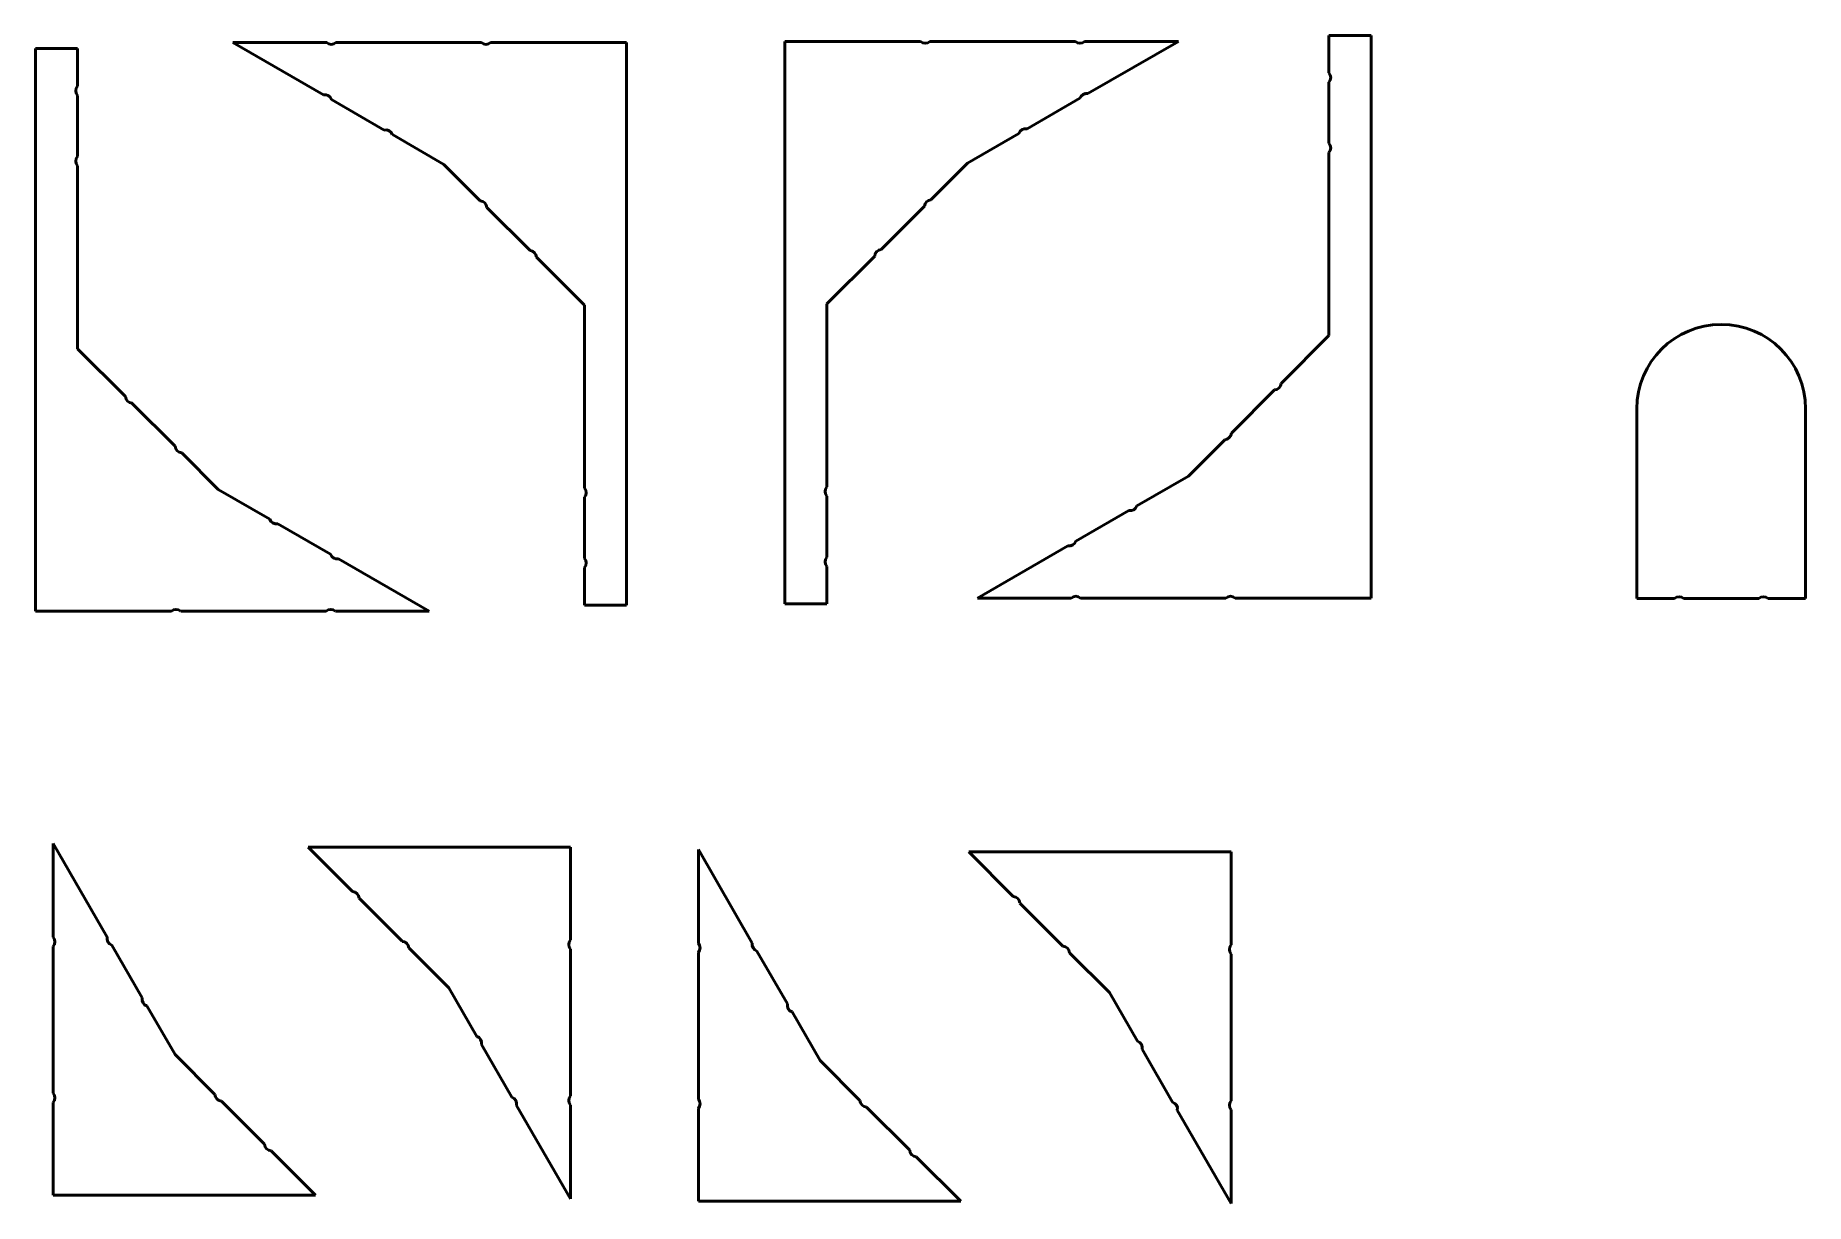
# Model space of a CAD drawing. Header units: millimetres. Extents: x 37 to 289, y 98 to 264.
import ezdxf

# ---------------------------------------------------------------- set-up
doc = ezdxf.new("R2010")
doc.units = ezdxf.units.MM
doc.layers.add('외형선(ISO)', color=7, linetype='Continuous', lineweight=50)

msp = doc.modelspace()

# ---------------------------------------------------------------- linework, layer by layer
at = {"layer": '외형선(ISO)'}
for p, q in [((36.96, 262.38), (36.96, 182.38)), ((42.96, 262.38), (36.96, 262.38)), ((42.96, 257.04), (42.96, 262.38)), ((65.05, 263.23), (78.39, 263.23)), ((77.92, 255.8), (65.05, 263.23)), ((79.71, 263.23), (100.39, 263.23)), ((101.71, 263.23), (121.05, 263.23)), ((121.05, 183.23), (121.05, 263.23)), ((162.87, 263.4), (143.53, 263.4)), ((143.53, 263.4), (143.53, 183.4)), ((184.87, 263.4), (164.19, 263.4)), ((199.53, 263.4), (186.19, 263.4)), ((186.66, 255.97), (199.53, 263.4)), ((226.94, 264.25), (220.94, 264.25)), ((220.94, 264.25), (220.94, 258.91)), ((226.94, 184.25), (226.94, 264.25)), ((220.94, 257.59), (220.94, 248.91)), ((42.96, 247.04), (42.96, 255.72)), ((86.58, 250.8), (79.07, 255.14)), ((178, 250.97), (185.51, 255.31)), ((95.05, 245.91), (87.73, 250.14)), ((169.53, 246.08), (176.85, 250.31)), ((220.94, 247.59), (220.94, 221.57)), ((42.96, 219.7), (42.96, 245.72)), ((100.24, 240.72), (95.05, 245.91)), ((164.34, 240.89), (169.53, 246.08)), ((107.31, 233.65), (101.18, 239.79)), ((157.27, 233.82), (163.4, 239.96)), ((115.05, 225.91), (108.25, 232.71)), ((149.53, 226.08), (156.33, 232.88)), ((115.05, 225.91), (115.05, 199.89)), ((149.53, 200.06), (149.53, 226.08)), ((220.94, 221.57), (214.13, 214.77)), ((42.96, 219.7), (49.77, 212.9)), ((50.7, 211.96), (56.84, 205.83)), ((213.2, 213.83), (207.06, 207.7)), ((264.73, 211.16), (264.73, 184.16)), ((288.73, 184.16), (288.73, 211.16)), ((206.12, 206.76), (200.94, 201.57)), ((57.77, 204.89), (62.96, 199.7)), ((200.94, 201.57), (193.61, 197.35)), ((62.96, 199.7), (70.29, 195.47)), ((115.05, 198.57), (115.05, 189.89)), ((149.53, 190.06), (149.53, 198.74)), ((192.47, 196.68), (184.95, 192.35)), ((71.43, 194.81), (78.95, 190.47)), ((183.81, 191.68), (170.94, 184.25)), ((80.09, 189.81), (92.96, 182.38)), ((115.05, 188.57), (115.05, 183.23)), ((149.53, 183.4), (149.53, 188.74)), ((170.94, 184.25), (184.27, 184.25)), ((185.6, 184.25), (206.27, 184.25)), ((207.6, 184.25), (226.94, 184.25)), ((264.73, 184.16), (270.07, 184.16)), ((271.39, 184.16), (282.07, 184.16)), ((283.39, 184.16), (288.73, 184.16)), ((56.3, 182.38), (36.96, 182.38)), ((78.3, 182.38), (57.63, 182.38)), ((92.96, 182.38), (79.63, 182.38)), ((115.05, 183.23), (121.05, 183.23)), ((143.53, 183.4), (149.53, 183.4)), ((39.5, 149.33), (39.5, 136.02)), ((47.16, 136.04), (39.5, 149.33)), ((113.07, 148.82), (75.75, 148.82)), ((75.75, 148.82), (82.07, 142.5)), ((113.07, 135.62), (113.07, 148.82)), ((131.25, 148.48), (131.25, 135.17)), ((138.92, 135.19), (131.25, 148.48)), ((207.04, 148.14), (169.72, 148.14)), ((169.72, 148.14), (176.04, 141.82)), ((207.04, 134.94), (207.04, 148.14)), ((83.01, 141.56), (89.14, 135.43)), ((176.97, 140.88), (183.11, 134.75)), ((39.5, 134.69), (39.5, 113.85)), ((52.16, 127.38), (47.83, 134.9)), ((90.08, 134.49), (95.75, 128.82)), ((113.07, 113.45), (113.07, 134.3)), ((131.25, 133.84), (131.25, 113)), ((143.92, 126.53), (139.58, 134.05)), ((184.04, 133.81), (189.72, 128.14)), ((207.04, 112.77), (207.04, 133.62)), ((95.75, 128.82), (99.74, 121.91)), ((56.82, 119.33), (52.83, 126.24)), ((189.72, 128.14), (193.71, 121.23)), ((148.57, 118.48), (144.58, 125.39)), ((62.49, 113.65), (56.82, 119.33)), ((100.4, 120.76), (104.74, 113.25)), ((154.24, 112.8), (148.57, 118.48)), ((194.37, 120.08), (198.71, 112.56)), ((39.5, 112.52), (39.5, 99.33)), ((69.56, 106.58), (63.43, 112.72)), ((105.4, 112.1), (113.07, 98.82)), ((113.07, 98.82), (113.07, 112.13)), ((131.25, 111.67), (131.25, 98.48)), ((161.32, 105.73), (155.18, 111.87)), ((199.37, 111.42), (207.04, 98.14)), ((207.04, 98.14), (207.04, 111.45)), ((76.82, 99.33), (70.5, 105.65)), ((168.57, 98.48), (162.25, 104.79)), ((39.5, 99.33), (76.82, 99.33)), ((131.25, 98.48), (168.57, 98.48))]:
    msp.add_line(p, q, dxfattribs=at)
for centre, radius, start, end in [((79.05, 263.98), 1, 228.5904, 311.4096), ((101.05, 263.98), 1, 228.5904, 311.4096), ((163.53, 264.15), 1, 228.5904, 311.4096), ((185.53, 264.15), 1, 228.5904, 311.4096), ((43.71, 256.38), 1, 138.5904, 221.4096), ((220.19, 258.25), 1, 318.5904, 41.4096), ((78.12, 254.82), 1, 18.5904, 101.4096), ((186.46, 254.99), 1, 78.5904, 161.4096), ((86.78, 249.82), 1, 18.5904, 101.4096), ((177.8, 249.99), 1, 78.5904, 161.4096), ((43.71, 246.38), 1, 138.5904, 221.4096), ((220.19, 248.25), 1, 318.5904, 41.4096), ((100.18, 239.72), 1, 3.5904, 86.4096), ((164.4, 239.89), 1, 93.5904, 176.4096), ((107.25, 232.65), 1, 3.5904, 86.4096), ((157.33, 232.82), 1, 93.5904, 176.4096), ((276.73, 211.16), 12, 0, 180), ((213.13, 214.83), 1, 273.5904, 356.4096), ((50.77, 212.96), 1, 183.5904, 266.4096), ((206.06, 207.76), 1, 273.5904, 356.4096), ((57.84, 205.89), 1, 183.5904, 266.4096), ((114.3, 199.23), 1, 318.5904, 41.4096), ((150.28, 199.4), 1, 138.5904, 221.4096), ((192.67, 197.66), 1, 258.5904, 341.4096), ((71.23, 195.79), 1, 198.5904, 281.4096), ((184, 192.66), 1, 258.5904, 341.4096), ((79.89, 190.79), 1, 198.5904, 281.4096), ((114.3, 189.23), 1, 318.5904, 41.4096), ((150.28, 189.4), 1, 138.5904, 221.4096), ((184.94, 183.5), 1, 48.5904, 131.4096), ((206.94, 183.5), 1, 48.5904, 131.4096), ((270.73, 183.41), 1, 48.5904, 131.4096), ((282.73, 183.41), 1, 48.5904, 131.4096), ((56.96, 181.63), 1, 48.5904, 131.4096), ((78.96, 181.63), 1, 48.5904, 131.4096), ((82.01, 141.5), 1, 3.5904, 86.4096), ((175.98, 140.82), 1, 3.5904, 86.4096), ((38.75, 135.36), 1, 318.5904, 41.4096), ((48.14, 135.85), 1, 168.5904, 251.4096), ((89.08, 134.43), 1, 3.5904, 86.4096), ((113.82, 134.96), 1, 138.5904, 221.4096), ((130.5, 134.5), 1, 318.5904, 41.4096), ((139.9, 134.99), 1, 168.5904, 251.4096), ((183.05, 133.75), 1, 3.5904, 86.4096), ((207.79, 134.28), 1, 138.5904, 221.4096), ((53.14, 127.19), 1, 168.5904, 251.4096), ((144.9, 126.33), 1, 168.5904, 251.4096), ((99.42, 120.96), 1, 348.5904, 71.4096), ((193.39, 120.28), 1, 348.5904, 71.4096), ((38.75, 113.18), 1, 318.5904, 41.4096), ((63.49, 113.72), 1, 183.5904, 266.4096), ((113.82, 112.79), 1, 138.5904, 221.4096), ((104.42, 112.3), 1, 348.5904, 71.4096), ((130.5, 112.33), 1, 318.5904, 41.4096), ((155.24, 112.86), 1, 183.5904, 266.4096), ((198.39, 111.62), 1, 348.5904, 71.4096), ((207.79, 112.11), 1, 138.5904, 221.4096), ((70.56, 106.64), 1, 183.5904, 266.4096), ((162.31, 105.79), 1, 183.5904, 266.4096)]:
    msp.add_arc(centre, radius, start, end, dxfattribs=at)

doc.saveas('drawing.dxf')
